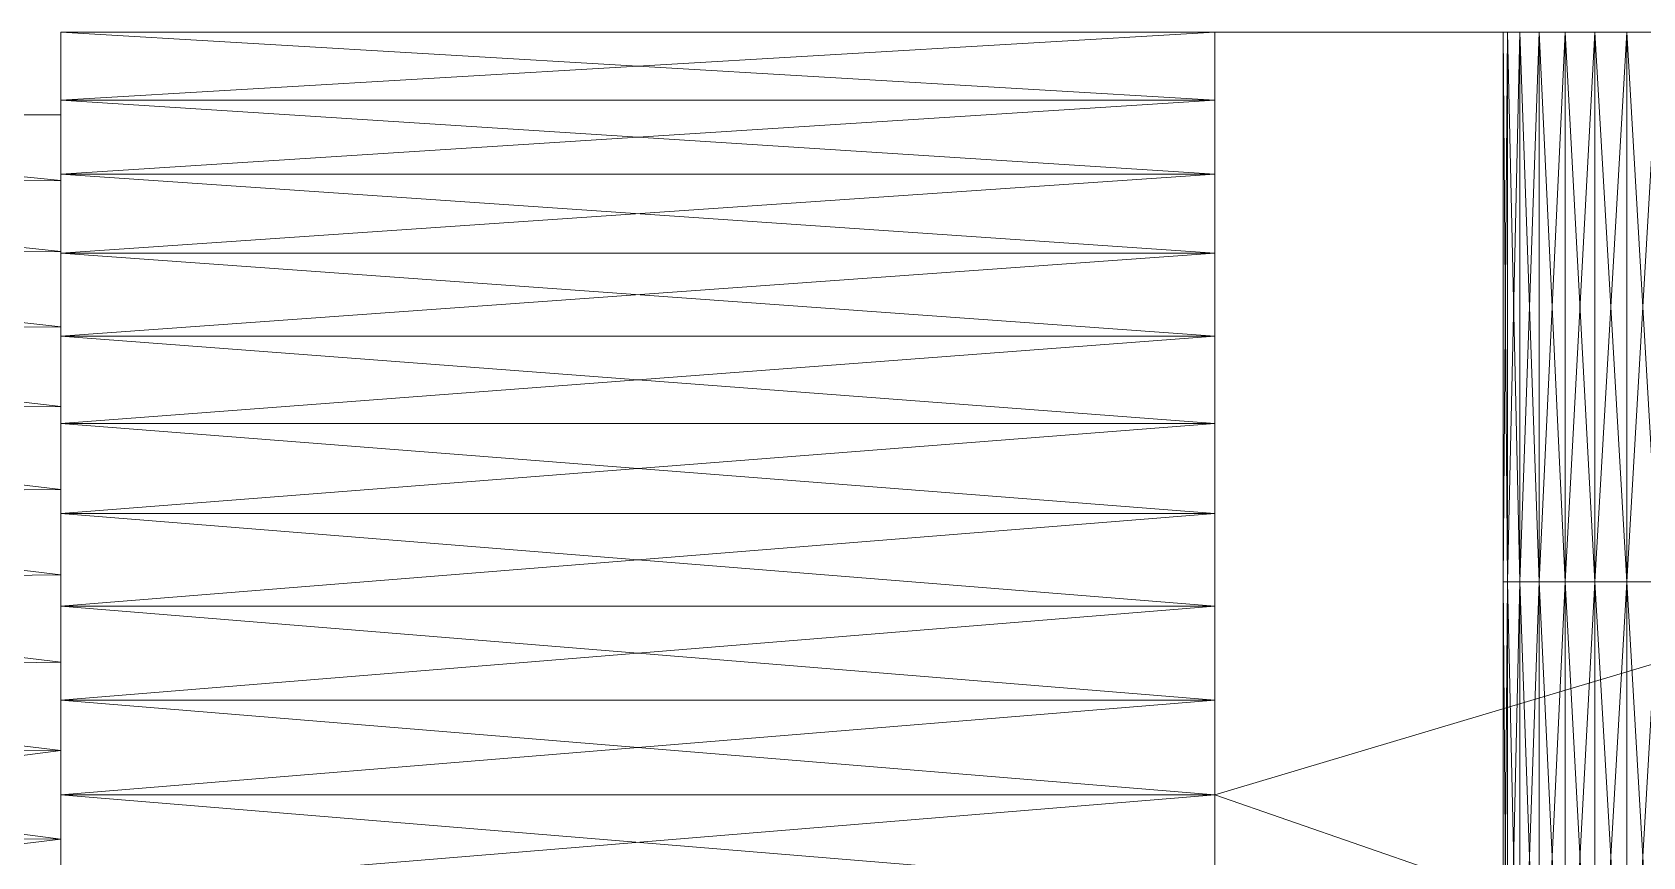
# Model space of a CAD drawing. Header units: millimetres. Extents: x 6495.02 to 6498.45, y 1663.36 to 1663.96.
# Drawn here: x 6495.73041 to 6495.75007, y 1663.77229 to 1663.78235 of the extents above; entities that cross this region are included whole.
import ezdxf

# ---------------------------------------------------------------- set-up
doc = ezdxf.new("R2010")
doc.units = ezdxf.units.MM

# ---------------------------------------------------------------- blocks, each defined once
blk = doc.blocks.new('SSSSS')
at = {"color": 7, "lineweight": 0}
for points in [[(-131.6, 68.12, -162.35), (8.87, 59.62, -162.35), (38.42, 68.12, -162.35), (-131.6, 68.12, -162.35)], [(38.42, 68.12, -52.65), (-131.6, 68.12, -52.65), (38.42, 68.12, -111.61), (38.42, 68.12, -52.65)], [(38.42, 68.12, -111.61), (-131.6, 68.12, -52.65), (-131.6, 68.12, -162.35), (38.42, 68.12, -111.61)], [(38.42, 68.12, -111.61), (-131.6, 68.12, -162.35), (38.42, 68.12, -162.35), (38.42, 68.12, -111.61)], [(38.42, 68.12, -162.35), (8.87, 59.62, -162.35), (11, 59.9, -162.35), (38.42, 68.12, -162.35)], [(38.42, 68.12, -162.35), (11, 59.9, -162.35), (13.13, 59.62, -162.35), (38.42, 68.12, -162.35)], [(13.13, 59.62, -162.35), (15.11, 58.8, -162.35), (38.42, 68.12, -162.35), (13.13, 59.62, -162.35)], [(38.42, 68.12, -162.35), (15.11, 58.8, -162.35), (16.82, 57.49, -162.35), (38.42, 68.12, -162.35)], [(38.42, 68.12, -162.35), (16.82, 57.49, -162.35), (18.12, 55.78, -162.35), (38.42, 68.12, -162.35)], [(38.42, 68.12, -162.35), (18.12, 55.78, -162.35), (38.42, 46.19, -162.35), (38.42, 68.12, -162.35)], [(115.21, 67.84, -105.31), (38.42, 67.84, -105.31), (115.21, 68.12, -111.61), (115.21, 67.84, -105.31)], [(115.21, 68.12, -111.61), (38.42, 67.84, -105.31), (38.42, 68.12, -111.61), (115.21, 68.12, -111.61)], [(115.21, 68.12, -111.61), (38.42, 68.12, -111.61), (115.21, 67.84, -117.92), (115.21, 68.12, -111.61)], [(115.21, 67.84, -117.92), (38.42, 68.12, -111.61), (38.42, 67.84, -117.92), (115.21, 67.84, -117.92)], [(38.42, 46.19, -162.35), (38.42, 50.59, -157.82), (38.42, 68.12, -162.35), (38.42, 46.19, -162.35)], [(38.42, 68.12, -162.35), (38.42, 50.59, -157.82), (38.42, 54.56, -152.91), (38.42, 68.12, -162.35)], [(38.42, 68.12, -162.35), (38.42, 54.56, -152.91), (38.42, 58.07, -147.66), (38.42, 68.12, -162.35)], [(38.42, 58.07, -147.66), (38.42, 61.09, -142.12), (38.42, 68.12, -162.35), (38.42, 58.07, -147.66)], [(38.42, 68.12, -162.35), (38.42, 61.09, -142.12), (38.42, 63.59, -136.32), (38.42, 68.12, -162.35)], [(38.42, 68.12, -162.35), (38.42, 63.59, -136.32), (38.42, 65.56, -130.33), (38.42, 68.12, -162.35)], [(38.42, 65.56, -130.33), (38.42, 66.98, -124.17), (38.42, 68.12, -162.35), (38.42, 65.56, -130.33)], [(38.42, 68.12, -162.35), (38.42, 66.98, -124.17), (38.42, 67.84, -117.92), (38.42, 68.12, -162.35)], [(38.42, 68.12, -162.35), (38.42, 67.84, -117.92), (38.42, 68.12, -111.61), (38.42, 68.12, -162.35)], [(38.42, 68.12, -111.61), (38.42, 67.84, -105.31), (38.42, 68.12, -52.65), (38.42, 68.12, -111.61)], [(115.21, 67.84, -117.92), (38.42, 67.84, -117.92), (115.21, 66.98, -124.17), (115.21, 67.84, -117.92)], [(115.21, 66.98, -124.17), (38.42, 67.84, -117.92), (38.42, 66.98, -124.17), (115.21, 66.98, -124.17)], [(115.21, 62.57, -108.66), (115.21, 67.84, -105.31), (115.21, 68.12, -111.61), (115.21, 62.57, -108.66)], [(115.21, 62.57, -108.66), (115.21, 68.12, -111.61), (115.21, 62.57, -114.57), (115.21, 62.57, -108.66)], [(115.21, 62.57, -114.57), (115.21, 68.12, -111.61), (115.21, 67.84, -117.92), (115.21, 62.57, -114.57)], [(115.21, 62.03, -102.78), (115.21, 67.84, -105.31), (115.21, 62.57, -108.66), (115.21, 62.03, -102.78)], [(115.21, 62.57, -114.57), (115.21, 67.84, -117.92), (115.21, 62.03, -120.45), (115.21, 62.57, -114.57)], [(115.21, 62.03, -120.45), (115.21, 67.84, -117.92), (115.21, 66.98, -124.17), (115.21, 62.03, -120.45)], [(115.21, 66.98, -124.17), (38.42, 66.98, -124.17), (115.21, 65.56, -130.33), (115.21, 66.98, -124.17)], [(115.21, 65.56, -130.33), (38.42, 66.98, -124.17), (38.42, 65.56, -130.33), (115.21, 65.56, -130.33)], [(115.21, 62.03, -120.45), (115.21, 66.98, -124.17), (115.21, 60.95, -126.25), (115.21, 62.03, -120.45)], [(115.21, 60.95, -126.25), (115.21, 66.98, -124.17), (115.21, 65.56, -130.33), (115.21, 60.95, -126.25)], [(115.21, 65.56, -130.33), (38.42, 65.56, -130.33), (115.21, 63.59, -136.32), (115.21, 65.56, -130.33)], [(115.21, 63.59, -136.32), (38.42, 65.56, -130.33), (38.42, 63.59, -136.32), (115.21, 63.59, -136.32)], [(115.21, 60.95, -126.25), (115.21, 65.56, -130.33), (115.21, 59.33, -131.94), (115.21, 60.95, -126.25)], [(115.21, 59.33, -131.94), (115.21, 65.56, -130.33), (115.21, 63.59, -136.32), (115.21, 59.33, -131.94)], [(115.21, 63.59, -136.32), (38.42, 63.59, -136.32), (115.21, 61.09, -142.12), (115.21, 63.59, -136.32)], [(115.21, 61.09, -142.12), (38.42, 63.59, -136.32), (38.42, 61.09, -142.12), (115.21, 61.09, -142.12)], [(115.21, 59.33, -131.94), (115.21, 63.59, -136.32), (115.21, 57.21, -137.45), (115.21, 59.33, -131.94)], [(115.21, 57.21, -137.45), (115.21, 63.59, -136.32), (115.21, 61.09, -142.12), (115.21, 57.21, -137.45)], [(159.08, 62.11, -103.39), (115.21, 62.57, -108.66), (159.08, 62.58, -108.86), (159.08, 62.11, -103.39)], [(159.08, 62.58, -108.86), (115.21, 62.57, -108.66), (115.21, 62.57, -114.57), (159.08, 62.58, -108.86)], [(159.08, 62.58, -108.86), (115.21, 62.57, -114.57), (159.08, 62.58, -114.36), (159.08, 62.58, -108.86)], [(159.08, 62.58, -114.36), (115.21, 62.57, -114.57), (159.08, 62.11, -119.84), (159.08, 62.58, -114.36)], [(159.08, 62.11, -103.39), (115.21, 62.03, -102.78), (115.21, 62.57, -108.66), (159.08, 62.11, -103.39)], [(159.08, 62.11, -119.84), (115.21, 62.57, -114.57), (115.21, 62.03, -120.45), (159.08, 62.11, -119.84)], [(159.08, 62.11, -119.84), (115.21, 62.03, -120.45), (159.08, 61.06, -125.74), (159.08, 62.11, -119.84)], [(159.08, 61.06, -125.74), (115.21, 62.03, -120.45), (115.21, 60.95, -126.25), (159.08, 61.06, -125.74)], [(115.21, 61.09, -142.12), (38.42, 61.09, -142.12), (115.21, 58.07, -147.66), (115.21, 61.09, -142.12)], [(115.21, 58.07, -147.66), (38.42, 61.09, -142.12), (38.42, 58.07, -147.66), (115.21, 58.07, -147.66)], [(115.21, 57.21, -137.45), (115.21, 61.09, -142.12), (115.21, 54.58, -142.74), (115.21, 57.21, -137.45)], [(115.21, 54.58, -142.74), (115.21, 61.09, -142.12), (115.21, 58.07, -147.66), (115.21, 54.58, -142.74)], [(159.08, 61.06, -125.74), (115.21, 60.95, -126.25), (159.08, 59.47, -131.52), (159.08, 61.06, -125.74)], [(159.08, 59.47, -131.52), (115.21, 60.95, -126.25), (115.21, 59.33, -131.94), (159.08, 59.47, -131.52)], [(8.87, 59.62, -162.35), (8.87, 59.62, -125.78), (11, 59.9, -162.35), (8.87, 59.62, -162.35)], [(11, 59.9, -162.35), (8.87, 59.62, -125.78), (11, 59.9, -125.78), (11, 59.9, -162.35)], [(8.87, 59.62, -125.78), (8.87, 59.62, -89.22), (11, 59.9, -125.78), (8.87, 59.62, -125.78)], [(11, 59.9, -125.78), (8.87, 59.62, -89.22), (11, 59.9, -89.22), (11, 59.9, -125.78)], [(11, 59.9, -162.35), (11, 59.9, -125.78), (13.13, 59.62, -162.35), (11, 59.9, -162.35)], [(13.13, 59.62, -162.35), (11, 59.9, -125.78), (13.13, 59.62, -125.78), (13.13, 59.62, -162.35)], [(11, 59.9, -125.78), (11, 59.9, -89.22), (13.13, 59.62, -125.78), (11, 59.9, -125.78)], [(13.13, 59.62, -125.78), (11, 59.9, -89.22), (13.13, 59.62, -89.22), (13.13, 59.62, -125.78)], [(13.13, 59.62, -162.35), (13.13, 59.62, -125.78), (15.11, 58.8, -162.35), (13.13, 59.62, -162.35)], [(15.11, 58.8, -162.35), (13.13, 59.62, -125.78), (15.11, 58.8, -125.78), (15.11, 58.8, -162.35)], [(13.13, 59.62, -125.78), (13.13, 59.62, -89.22), (15.11, 58.8, -125.78), (13.13, 59.62, -125.78)], [(15.11, 58.8, -125.78), (13.13, 59.62, -89.22), (15.11, 58.8, -89.22), (15.11, 58.8, -125.78)], [(159.08, 59.47, -131.52), (115.21, 59.33, -131.94), (159.08, 57.35, -137.13), (159.08, 59.47, -131.52)], [(159.08, 57.35, -137.13), (115.21, 59.33, -131.94), (115.21, 57.21, -137.45), (159.08, 57.35, -137.13)], [(15.11, 58.8, -162.35), (15.11, 58.8, -125.78), (16.82, 57.49, -162.35), (15.11, 58.8, -162.35)], [(16.82, 57.49, -162.35), (15.11, 58.8, -125.78), (16.82, 57.49, -125.78), (16.82, 57.49, -162.35)], [(15.11, 58.8, -125.78), (15.11, 58.8, -89.22), (16.82, 57.49, -125.78), (15.11, 58.8, -125.78)], [(16.82, 57.49, -125.78), (15.11, 58.8, -89.22), (16.82, 57.49, -89.22), (16.82, 57.49, -125.78)], [(115.21, 58.07, -147.66), (38.42, 58.07, -147.66), (115.21, 54.56, -152.91), (115.21, 58.07, -147.66)], [(115.21, 54.56, -152.91), (38.42, 58.07, -147.66), (38.42, 54.56, -152.91), (115.21, 54.56, -152.91)], [(115.21, 54.58, -142.74), (115.21, 58.07, -147.66), (115.21, 51.48, -147.77), (115.21, 54.58, -142.74)], [(115.21, 51.48, -147.77), (115.21, 58.07, -147.66), (115.21, 54.56, -152.91), (115.21, 51.48, -147.77)], [(16.82, 57.49, -162.35), (16.82, 57.49, -125.78), (18.12, 55.78, -162.35), (16.82, 57.49, -162.35)], [(18.12, 55.78, -162.35), (16.82, 57.49, -125.78), (18.12, 55.78, -125.78), (18.12, 55.78, -162.35)], [(16.82, 57.49, -125.78), (16.82, 57.49, -89.22), (18.12, 55.78, -125.78), (16.82, 57.49, -125.78)], [(18.12, 55.78, -125.78), (16.82, 57.49, -89.22), (18.12, 55.78, -89.22), (18.12, 55.78, -125.78)], [(159.08, 57.35, -137.13), (115.21, 57.21, -137.45), (159.08, 54.71, -142.51), (159.08, 57.35, -137.13)], [(159.08, 54.71, -142.51), (115.21, 57.21, -137.45), (115.21, 54.58, -142.74), (159.08, 54.71, -142.51)], [(18.12, 55.78, -162.35), (18.12, 55.78, -125.78), (18.94, 53.8, -162.35), (18.12, 55.78, -162.35)], [(18.94, 53.8, -162.35), (18.12, 55.78, -125.78), (18.94, 53.8, -125.78), (18.94, 53.8, -162.35)], [(18.12, 55.78, -125.78), (18.12, 55.78, -89.22), (18.94, 53.8, -125.78), (18.12, 55.78, -125.78)], [(18.94, 53.8, -125.78), (18.12, 55.78, -89.22), (18.94, 53.8, -89.22), (18.94, 53.8, -125.78)], [(38.42, 46.19, -162.35), (18.12, 55.78, -162.35), (18.94, 53.8, -162.35), (38.42, 46.19, -162.35)], [(159.08, 54.71, -142.51), (115.21, 54.58, -142.74), (159.08, 51.58, -147.62), (159.08, 54.71, -142.51)], [(18.94, 53.8, -162.35), (18.94, 53.8, -125.78), (19.22, 51.67, -162.35), (18.94, 53.8, -162.35)], [(19.22, 51.67, -162.35), (18.94, 53.8, -125.78), (19.22, 51.67, -125.78), (19.22, 51.67, -162.35)], [(18.94, 53.8, -125.78), (18.94, 53.8, -89.22), (19.22, 51.67, -125.78), (18.94, 53.8, -125.78)], [(19.22, 51.67, -125.78), (18.94, 53.8, -89.22), (19.22, 51.67, -89.22), (19.22, 51.67, -125.78)], [(38.42, 46.19, -162.35), (18.94, 53.8, -162.35), (19.22, 51.67, -162.35), (38.42, 46.19, -162.35)], [(115.21, 54.56, -152.91), (38.42, 54.56, -152.91), (115.21, 50.59, -157.82), (115.21, 54.56, -152.91)], [(115.21, 50.59, -157.82), (38.42, 54.56, -152.91), (38.42, 50.59, -157.82), (115.21, 50.59, -157.82)], [(159.08, 51.58, -147.62), (115.21, 54.58, -142.74), (115.21, 51.48, -147.77), (159.08, 51.58, -147.62)], [(115.21, 51.48, -147.77), (115.21, 54.56, -152.91), (115.21, 47.93, -152.49), (115.21, 51.48, -147.77)], [(115.21, 47.93, -152.49), (115.21, 54.56, -152.91), (115.21, 50.59, -157.82), (115.21, 47.93, -152.49)], [(19.22, 51.67, -162.35), (19.22, 51.67, -125.78), (18.94, 49.54, -162.35), (19.22, 51.67, -162.35)], [(18.94, 49.54, -162.35), (19.22, 51.67, -125.78), (18.94, 49.54, -125.78), (18.94, 49.54, -162.35)], [(19.22, 51.67, -125.78), (19.22, 51.67, -89.22), (18.94, 49.54, -125.78), (19.22, 51.67, -125.78)], [(18.94, 49.54, -125.78), (19.22, 51.67, -89.22), (18.94, 49.54, -89.22), (18.94, 49.54, -125.78)], [(19.22, 51.67, -162.35), (18.94, 49.54, -162.35), (38.42, 46.19, -162.35), (19.22, 51.67, -162.35)], [(159.08, 51.58, -147.62), (115.21, 51.48, -147.77), (159.08, 47.99, -152.42), (159.08, 51.58, -147.62)], [(159.08, 47.99, -152.42), (115.21, 51.48, -147.77), (115.21, 47.93, -152.49), (159.08, 47.99, -152.42)], [(115.21, 50.59, -157.82), (38.42, 50.59, -157.82), (115.21, 46.19, -162.35), (115.21, 50.59, -157.82)], [(115.21, 46.19, -162.35), (38.42, 50.59, -157.82), (38.42, 46.19, -162.35), (115.21, 46.19, -162.35)], [(115.21, 47.93, -152.49), (115.21, 50.59, -157.82), (115.21, 43.96, -156.86), (115.21, 47.93, -152.49)], [(115.21, 43.96, -156.86), (115.21, 50.59, -157.82), (115.21, 46.19, -162.35), (115.21, 43.96, -156.86)], [(18.94, 49.54, -162.35), (18.94, 49.54, -125.78), (18.12, 47.56, -162.35), (18.94, 49.54, -162.35)], [(18.12, 47.56, -162.35), (18.94, 49.54, -125.78), (18.12, 47.56, -125.78), (18.12, 47.56, -162.35)], [(18.94, 49.54, -125.78), (18.94, 49.54, -89.22), (18.12, 47.56, -125.78), (18.94, 49.54, -125.78)], [(18.12, 47.56, -125.78), (18.94, 49.54, -89.22), (18.12, 47.56, -89.22), (18.12, 47.56, -125.78)], [(38.42, 46.19, -162.35), (18.94, 49.54, -162.35), (18.12, 47.56, -162.35), (38.42, 46.19, -162.35)], [(18.12, 47.56, -162.35), (18.12, 47.56, -125.78), (16.82, 45.85, -162.35), (18.12, 47.56, -162.35)], [(16.82, 45.85, -162.35), (18.12, 47.56, -125.78), (16.82, 45.85, -125.78), (16.82, 45.85, -162.35)], [(18.12, 47.56, -125.78), (18.12, 47.56, -89.22), (16.82, 45.85, -125.78), (18.12, 47.56, -125.78)], [(16.82, 45.85, -125.78), (18.12, 47.56, -89.22), (16.82, 45.85, -89.22), (16.82, 45.85, -125.78)], [(38.42, 46.19, -162.35), (18.12, 47.56, -162.35), (16.82, 45.85, -162.35), (38.42, 46.19, -162.35)], [(159.08, 47.99, -152.42), (115.21, 47.93, -152.49), (159.08, 43.96, -156.86), (159.08, 47.99, -152.42)], [(159.08, 43.96, -156.86), (115.21, 47.93, -152.49), (115.21, 43.96, -156.86), (159.08, 43.96, -156.86)], [(38.42, -30.6, -162.35), (38.42, 46.19, -162.35), (13.13, -28.14, -162.35), (38.42, -30.6, -162.35)], [(38.42, 46.19, -162.35), (15.11, 44.55, -162.35), (13.13, 43.72, -162.35), (38.42, 46.19, -162.35)], [(38.42, 46.19, -162.35), (13.13, 43.72, -162.35), (13.13, -28.14, -162.35), (38.42, 46.19, -162.35)], [(16.82, 45.85, -162.35), (15.11, 44.55, -162.35), (38.42, 46.19, -162.35), (16.82, 45.85, -162.35)], [(115.21, 46.19, -162.35), (38.42, 46.19, -162.35), (115.21, -30.6, -162.35), (115.21, 46.19, -162.35)], [(115.21, -30.6, -162.35), (38.42, 46.19, -162.35), (38.42, -30.6, -162.35), (115.21, -30.6, -162.35)], [(115.21, 43.96, -156.86), (115.21, 46.19, -162.35), (115.21, -30.6, -162.35), (115.21, 43.96, -156.86)], [(16.82, 45.85, -162.35), (16.82, 45.85, -125.78), (15.11, 44.55, -162.35), (16.82, 45.85, -162.35)], [(15.11, 44.55, -162.35), (16.82, 45.85, -125.78), (15.11, 44.55, -125.78), (15.11, 44.55, -162.35)], [(16.82, 45.85, -125.78), (16.82, 45.85, -89.22), (15.11, 44.55, -125.78), (16.82, 45.85, -125.78)], [(15.11, 44.55, -125.78), (16.82, 45.85, -89.22), (15.11, 44.55, -89.22), (15.11, 44.55, -125.78)], [(15.11, 44.55, -162.35), (15.11, 44.55, -125.78), (13.13, 43.72, -162.35), (15.11, 44.55, -162.35)], [(13.13, 43.72, -162.35), (15.11, 44.55, -125.78), (13.13, 43.72, -125.78), (13.13, 43.72, -162.35)], [(15.11, 44.55, -125.78), (15.11, 44.55, -89.22), (13.13, 43.72, -125.78), (15.11, 44.55, -125.78)], [(13.13, 43.72, -125.78), (15.11, 44.55, -89.22), (13.13, 43.72, -89.22), (13.13, 43.72, -125.78)], [(115.21, 43.96, -156.86), (115.21, -30.6, -162.35), (115.21, -28.37, -156.86), (115.21, 43.96, -156.86)], [(115.21, -28.37, -156.86), (159.08, -28.37, -156.86), (115.21, 43.96, -156.86), (115.21, -28.37, -156.86)], [(115.21, 43.96, -156.86), (159.08, -28.37, -156.86), (159.08, 43.96, -156.86), (115.21, 43.96, -156.86)], [(-78.69, 10.68, -162.35), (11, 43.44, -162.35), (8.87, 43.72, -162.35), (-78.69, 10.68, -162.35)], [(-78.4, 7.79, -162.35), (11, 43.44, -162.35), (-78.69, 10.68, -162.35), (-78.4, 7.79, -162.35)], [(-78.4, 7.79, -162.35), (11, -27.86, -162.35), (11, 43.44, -162.35), (-78.4, 7.79, -162.35)], [(11, 43.44, -162.35), (11, 43.44, -125.78), (8.87, 43.72, -162.35), (11, 43.44, -162.35)], [(8.87, 43.72, -162.35), (11, 43.44, -125.78), (8.87, 43.72, -125.78), (8.87, 43.72, -162.35)], [(11, 43.44, -125.78), (11, 43.44, -89.22), (8.87, 43.72, -125.78), (11, 43.44, -125.78)], [(8.87, 43.72, -125.78), (11, 43.44, -89.22), (8.87, 43.72, -89.22), (8.87, 43.72, -125.78)], [(13.13, 43.72, -162.35), (13.13, 43.72, -125.78), (11, 43.44, -162.35), (13.13, 43.72, -162.35)], [(11, 43.44, -162.35), (13.13, 43.72, -125.78), (11, 43.44, -125.78), (11, 43.44, -162.35)], [(13.13, 43.72, -125.78), (13.13, 43.72, -89.22), (11, 43.44, -125.78), (13.13, 43.72, -125.78)], [(11, 43.44, -125.78), (13.13, 43.72, -89.22), (11, 43.44, -89.22), (11, 43.44, -125.78)], [(13.13, -28.14, -162.35), (13.13, 43.72, -162.35), (11, -27.86, -162.35), (13.13, -28.14, -162.35)], [(11, -27.86, -162.35), (13.13, 43.72, -162.35), (11, 43.44, -162.35), (11, -27.86, -162.35)], [(-78.69, 4.9, -162.35), (11, -27.86, -162.35), (-78.4, 7.79, -162.35), (-78.69, 4.9, -162.35)], [(11, -27.86, -162.35), (-78.69, 4.9, -162.35), (8.87, -28.14, -162.35), (11, -27.86, -162.35)], [(8.87, -28.14, -162.35), (8.87, -28.14, -125.78), (11, -27.86, -162.35), (8.87, -28.14, -162.35)], [(11, -27.86, -162.35), (8.87, -28.14, -125.78), (11, -27.86, -125.78), (11, -27.86, -162.35)], [(8.87, -28.14, -125.78), (8.87, -28.14, -89.22), (11, -27.86, -125.78), (8.87, -28.14, -125.78)], [(11, -27.86, -125.78), (8.87, -28.14, -89.22), (11, -27.86, -89.22), (11, -27.86, -125.78)], [(11, -27.86, -162.35), (11, -27.86, -125.78), (13.13, -28.14, -162.35), (11, -27.86, -162.35)], [(13.13, -28.14, -162.35), (11, -27.86, -125.78), (13.13, -28.14, -125.78), (13.13, -28.14, -162.35)], [(11, -27.86, -125.78), (11, -27.86, -89.22), (13.13, -28.14, -125.78), (11, -27.86, -125.78)], [(13.13, -28.14, -125.78), (11, -27.86, -89.22), (13.13, -28.14, -89.22), (13.13, -28.14, -125.78)], [(13.13, -28.14, -162.35), (13.13, -28.14, -125.78), (15.11, -28.96, -162.35), (13.13, -28.14, -162.35)], [(15.11, -28.96, -162.35), (13.13, -28.14, -125.78), (15.11, -28.96, -125.78), (15.11, -28.96, -162.35)], [(13.13, -28.14, -125.78), (13.13, -28.14, -89.22), (15.11, -28.96, -125.78), (13.13, -28.14, -125.78)], [(15.11, -28.96, -125.78), (13.13, -28.14, -89.22), (15.11, -28.96, -89.22), (15.11, -28.96, -125.78)], [(38.42, -30.6, -162.35), (13.13, -28.14, -162.35), (15.11, -28.96, -162.35), (38.42, -30.6, -162.35)], [(115.21, -28.37, -156.86), (115.21, -30.6, -162.35), (115.21, -35, -157.82), (115.21, -28.37, -156.86)], [(115.21, -28.37, -156.86), (115.21, -35, -157.82), (115.21, -32.34, -152.49), (115.21, -28.37, -156.86)], [(115.21, -28.37, -156.86), (115.21, -32.34, -152.49), (159.08, -28.37, -156.86), (115.21, -28.37, -156.86)], [(159.08, -28.37, -156.86), (115.21, -32.34, -152.49), (159.08, -32.4, -152.42), (159.08, -28.37, -156.86)], [(15.11, -28.96, -162.35), (15.11, -28.96, -125.78), (16.82, -30.27, -162.35), (15.11, -28.96, -162.35)], [(16.82, -30.27, -162.35), (15.11, -28.96, -125.78), (16.82, -30.27, -125.78), (16.82, -30.27, -162.35)], [(15.11, -28.96, -125.78), (15.11, -28.96, -89.22), (16.82, -30.27, -125.78), (15.11, -28.96, -125.78)], [(16.82, -30.27, -125.78), (15.11, -28.96, -89.22), (16.82, -30.27, -89.22), (16.82, -30.27, -125.78)], [(15.11, -28.96, -162.35), (16.82, -30.27, -162.35), (38.42, -30.6, -162.35), (15.11, -28.96, -162.35)], [(16.82, -30.27, -162.35), (16.82, -30.27, -125.78), (18.12, -31.97, -162.35), (16.82, -30.27, -162.35)], [(18.12, -31.97, -162.35), (16.82, -30.27, -125.78), (18.12, -31.97, -125.78), (18.12, -31.97, -162.35)], [(16.82, -30.27, -125.78), (16.82, -30.27, -89.22), (18.12, -31.97, -125.78), (16.82, -30.27, -125.78)], [(18.12, -31.97, -125.78), (16.82, -30.27, -89.22), (18.12, -31.97, -89.22), (18.12, -31.97, -125.78)], [(38.42, -30.6, -162.35), (16.82, -30.27, -162.35), (18.12, -31.97, -162.35), (38.42, -30.6, -162.35)], [(38.42, -30.6, -162.35), (18.12, -40.2, -162.35), (38.42, -52.54, -162.35), (38.42, -30.6, -162.35)], [(38.42, -30.6, -162.35), (18.12, -31.97, -162.35), (18.94, -33.95, -162.35), (38.42, -30.6, -162.35)], [(38.42, -30.6, -162.35), (18.94, -38.21, -162.35), (18.12, -40.2, -162.35), (38.42, -30.6, -162.35)], [(18.94, -33.95, -162.35), (19.22, -36.08, -162.35), (38.42, -30.6, -162.35), (18.94, -33.95, -162.35)], [(38.42, -30.6, -162.35), (19.22, -36.08, -162.35), (18.94, -38.21, -162.35), (38.42, -30.6, -162.35)], [(38.42, -30.6, -162.35), (38.42, -52.54, -162.35), (38.42, -35, -157.82), (38.42, -30.6, -162.35)], [(115.21, -30.6, -162.35), (38.42, -30.6, -162.35), (115.21, -35, -157.82), (115.21, -30.6, -162.35)], [(115.21, -35, -157.82), (38.42, -30.6, -162.35), (38.42, -35, -157.82), (115.21, -35, -157.82)], [(18.12, -31.97, -162.35), (18.12, -31.97, -125.78), (18.94, -33.95, -162.35), (18.12, -31.97, -162.35)], [(18.94, -33.95, -162.35), (18.12, -31.97, -125.78), (18.94, -33.95, -125.78), (18.94, -33.95, -162.35)], [(18.12, -31.97, -125.78), (18.12, -31.97, -89.22), (18.94, -33.95, -125.78), (18.12, -31.97, -125.78)], [(18.94, -33.95, -125.78), (18.12, -31.97, -89.22), (18.94, -33.95, -89.22), (18.94, -33.95, -125.78)], [(115.21, -32.34, -152.49), (115.21, -35, -157.82), (115.21, -38.97, -152.91), (115.21, -32.34, -152.49)], [(115.21, -32.34, -152.49), (115.21, -38.97, -152.91), (115.21, -35.89, -147.77), (115.21, -32.34, -152.49)], [(159.08, -32.4, -152.42), (115.21, -32.34, -152.49), (115.21, -35.89, -147.77), (159.08, -32.4, -152.42)], [(159.08, -32.4, -152.42), (115.21, -35.89, -147.77), (159.08, -35.99, -147.62), (159.08, -32.4, -152.42)], [(18.94, -33.95, -162.35), (18.94, -33.95, -125.78), (19.22, -36.08, -162.35), (18.94, -33.95, -162.35)], [(19.22, -36.08, -162.35), (18.94, -33.95, -125.78), (19.22, -36.08, -125.78), (19.22, -36.08, -162.35)], [(18.94, -33.95, -125.78), (18.94, -33.95, -89.22), (19.22, -36.08, -125.78), (18.94, -33.95, -125.78)], [(19.22, -36.08, -125.78), (18.94, -33.95, -89.22), (19.22, -36.08, -89.22), (19.22, -36.08, -125.78)], [(38.42, -35, -157.82), (38.42, -52.54, -162.35), (38.42, -38.97, -152.91), (38.42, -35, -157.82)], [(115.21, -35, -157.82), (38.42, -35, -157.82), (115.21, -38.97, -152.91), (115.21, -35, -157.82)], [(115.21, -38.97, -152.91), (38.42, -35, -157.82), (38.42, -38.97, -152.91), (115.21, -38.97, -152.91)], [(19.22, -36.08, -162.35), (19.22, -36.08, -125.78), (18.94, -38.21, -162.35), (19.22, -36.08, -162.35)], [(18.94, -38.21, -162.35), (19.22, -36.08, -125.78), (18.94, -38.21, -125.78), (18.94, -38.21, -162.35)], [(19.22, -36.08, -125.78), (19.22, -36.08, -89.22), (18.94, -38.21, -125.78), (19.22, -36.08, -125.78)], [(18.94, -38.21, -125.78), (19.22, -36.08, -89.22), (18.94, -38.21, -89.22), (18.94, -38.21, -125.78)], [(115.21, -35.89, -147.77), (115.21, -38.97, -152.91), (115.21, -42.48, -147.66), (115.21, -35.89, -147.77)], [(115.21, -35.89, -147.77), (115.21, -42.48, -147.66), (115.21, -39, -142.74), (115.21, -35.89, -147.77)], [(159.08, -35.99, -147.62), (115.21, -35.89, -147.77), (115.21, -39, -142.74), (159.08, -35.99, -147.62)], [(159.08, -35.99, -147.62), (115.21, -39, -142.74), (159.08, -39.12, -142.51), (159.08, -35.99, -147.62)], [(18.94, -38.21, -162.35), (18.94, -38.21, -125.78), (18.12, -40.2, -162.35), (18.94, -38.21, -162.35)], [(18.12, -40.2, -162.35), (18.94, -38.21, -125.78), (18.12, -40.2, -125.78), (18.12, -40.2, -162.35)], [(18.94, -38.21, -125.78), (18.94, -38.21, -89.22), (18.12, -40.2, -125.78), (18.94, -38.21, -125.78)], [(18.12, -40.2, -125.78), (18.94, -38.21, -89.22), (18.12, -40.2, -89.22), (18.12, -40.2, -125.78)], [(38.42, -38.97, -152.91), (38.42, -52.54, -162.35), (38.42, -42.48, -147.66), (38.42, -38.97, -152.91)], [(115.21, -38.97, -152.91), (38.42, -38.97, -152.91), (115.21, -42.48, -147.66), (115.21, -38.97, -152.91)], [(115.21, -42.48, -147.66), (38.42, -38.97, -152.91), (38.42, -42.48, -147.66), (115.21, -42.48, -147.66)], [(115.21, -39, -142.74), (115.21, -42.48, -147.66), (115.21, -45.5, -142.12), (115.21, -39, -142.74)], [(115.21, -39, -142.74), (115.21, -45.5, -142.12), (115.21, -41.62, -137.45), (115.21, -39, -142.74)], [(159.08, -39.12, -142.51), (115.21, -39, -142.74), (115.21, -41.62, -137.45), (159.08, -39.12, -142.51)], [(159.08, -39.12, -142.51), (115.21, -41.62, -137.45), (159.08, -41.76, -137.13), (159.08, -39.12, -142.51)], [(18.12, -40.2, -162.35), (18.12, -40.2, -125.78), (16.82, -41.9, -162.35), (18.12, -40.2, -162.35)], [(16.82, -41.9, -162.35), (18.12, -40.2, -125.78), (16.82, -41.9, -125.78), (16.82, -41.9, -162.35)], [(18.12, -40.2, -125.78), (18.12, -40.2, -89.22), (16.82, -41.9, -125.78), (18.12, -40.2, -125.78)], [(16.82, -41.9, -125.78), (18.12, -40.2, -89.22), (16.82, -41.9, -89.22), (16.82, -41.9, -125.78)], [(38.42, -52.54, -162.35), (18.12, -40.2, -162.35), (16.82, -41.9, -162.35), (38.42, -52.54, -162.35)], [(115.21, -41.62, -137.45), (115.21, -45.5, -142.12), (115.21, -48.01, -136.32), (115.21, -41.62, -137.45)], [(115.21, -41.62, -137.45), (115.21, -48.01, -136.32), (115.21, -43.75, -131.94), (115.21, -41.62, -137.45)], [(159.08, -41.76, -137.13), (115.21, -41.62, -137.45), (115.21, -43.75, -131.94), (159.08, -41.76, -137.13)], [(159.08, -41.76, -137.13), (115.21, -43.75, -131.94), (159.08, -43.89, -131.52), (159.08, -41.76, -137.13)], [(16.82, -41.9, -162.35), (16.82, -41.9, -125.78), (15.11, -43.21, -162.35), (16.82, -41.9, -162.35)], [(15.11, -43.21, -162.35), (16.82, -41.9, -125.78), (15.11, -43.21, -125.78), (15.11, -43.21, -162.35)], [(16.82, -41.9, -125.78), (16.82, -41.9, -89.22), (15.11, -43.21, -125.78), (16.82, -41.9, -125.78)], [(15.11, -43.21, -125.78), (16.82, -41.9, -89.22), (15.11, -43.21, -89.22), (15.11, -43.21, -125.78)], [(38.42, -52.54, -162.35), (16.82, -41.9, -162.35), (15.11, -43.21, -162.35), (38.42, -52.54, -162.35)], [(38.42, -42.48, -147.66), (38.42, -52.54, -162.35), (38.42, -45.5, -142.12), (38.42, -42.48, -147.66)], [(115.21, -42.48, -147.66), (38.42, -42.48, -147.66), (115.21, -45.5, -142.12), (115.21, -42.48, -147.66)], [(115.21, -45.5, -142.12), (38.42, -42.48, -147.66), (38.42, -45.5, -142.12), (115.21, -45.5, -142.12)], [(15.11, -43.21, -162.35), (15.11, -43.21, -125.78), (13.13, -44.03, -162.35), (15.11, -43.21, -162.35)], [(13.13, -44.03, -162.35), (15.11, -43.21, -125.78), (13.13, -44.03, -125.78), (13.13, -44.03, -162.35)], [(15.11, -43.21, -125.78), (15.11, -43.21, -89.22), (13.13, -44.03, -125.78), (15.11, -43.21, -125.78)], [(13.13, -44.03, -125.78), (15.11, -43.21, -89.22), (13.13, -44.03, -89.22), (13.13, -44.03, -125.78)], [(15.11, -43.21, -162.35), (13.13, -44.03, -162.35), (38.42, -52.54, -162.35), (15.11, -43.21, -162.35)], [(115.21, -43.75, -131.94), (115.21, -48.01, -136.32), (115.21, -49.98, -130.33), (115.21, -43.75, -131.94)], [(115.21, -43.75, -131.94), (115.21, -49.98, -130.33), (115.21, -45.36, -126.25), (115.21, -43.75, -131.94)], [(159.08, -43.89, -131.52), (115.21, -43.75, -131.94), (115.21, -45.36, -126.25), (159.08, -43.89, -131.52)], [(159.08, -43.89, -131.52), (115.21, -45.36, -126.25), (159.08, -45.48, -125.74), (159.08, -43.89, -131.52)], [(38.42, -52.54, -162.35), (8.87, -44.03, -162.35), (-131.6, -52.54, -162.35), (38.42, -52.54, -162.35)], [(11, -44.31, -162.35), (11, -44.31, -125.78), (8.87, -44.03, -162.35), (11, -44.31, -162.35)], [(8.87, -44.03, -162.35), (11, -44.31, -125.78), (8.87, -44.03, -125.78), (8.87, -44.03, -162.35)], [(11, -44.31, -125.78), (11, -44.31, -89.22), (8.87, -44.03, -125.78), (11, -44.31, -125.78)], [(8.87, -44.03, -125.78), (11, -44.31, -89.22), (8.87, -44.03, -89.22), (8.87, -44.03, -125.78)], [(38.42, -52.54, -162.35), (11, -44.31, -162.35), (8.87, -44.03, -162.35), (38.42, -52.54, -162.35)], [(13.13, -44.03, -162.35), (13.13, -44.03, -125.78), (11, -44.31, -162.35), (13.13, -44.03, -162.35)], [(11, -44.31, -162.35), (13.13, -44.03, -125.78), (11, -44.31, -125.78), (11, -44.31, -162.35)], [(13.13, -44.03, -125.78), (13.13, -44.03, -89.22), (11, -44.31, -125.78), (13.13, -44.03, -125.78)], [(11, -44.31, -125.78), (13.13, -44.03, -89.22), (11, -44.31, -89.22), (11, -44.31, -125.78)], [(38.42, -52.54, -162.35), (13.13, -44.03, -162.35), (11, -44.31, -162.35), (38.42, -52.54, -162.35)], [(38.42, -45.5, -142.12), (38.42, -52.54, -162.35), (38.42, -48.01, -136.32), (38.42, -45.5, -142.12)], [(115.21, -45.5, -142.12), (38.42, -45.5, -142.12), (115.21, -48.01, -136.32), (115.21, -45.5, -142.12)], [(115.21, -48.01, -136.32), (38.42, -45.5, -142.12), (38.42, -48.01, -136.32), (115.21, -48.01, -136.32)], [(115.21, -45.36, -126.25), (115.21, -49.98, -130.33), (115.21, -51.4, -124.17), (115.21, -45.36, -126.25)], [(115.21, -45.36, -126.25), (115.21, -51.4, -124.17), (115.21, -46.44, -120.45), (115.21, -45.36, -126.25)], [(159.08, -45.48, -125.74), (115.21, -45.36, -126.25), (115.21, -46.44, -120.45), (159.08, -45.48, -125.74)], [(159.08, -45.48, -125.74), (115.21, -46.44, -120.45), (159.08, -46.52, -119.84), (159.08, -45.48, -125.74)], [(115.21, -46.44, -120.45), (115.21, -51.4, -124.17), (115.21, -52.25, -117.92), (115.21, -46.44, -120.45)], [(115.21, -46.44, -120.45), (115.21, -52.25, -117.92), (115.21, -46.99, -114.57), (115.21, -46.44, -120.45)], [(115.21, -46.99, -108.66), (115.21, -52.25, -105.31), (115.21, -46.44, -102.78), (115.21, -46.99, -108.66)], [(159.08, -46.52, -119.84), (115.21, -46.44, -120.45), (115.21, -46.99, -114.57), (159.08, -46.52, -119.84)], [(159.08, -46.52, -103.39), (115.21, -46.99, -108.66), (115.21, -46.44, -102.78), (159.08, -46.52, -103.39)], [(159.08, -46.52, -119.84), (115.21, -46.99, -114.57), (159.08, -46.99, -114.36), (159.08, -46.52, -119.84)], [(159.08, -46.99, -108.86), (115.21, -46.99, -108.66), (159.08, -46.52, -103.39), (159.08, -46.99, -108.86)], [(115.21, -46.99, -114.57), (115.21, -52.25, -117.92), (115.21, -52.54, -111.61), (115.21, -46.99, -114.57)], [(115.21, -46.99, -114.57), (115.21, -52.54, -111.61), (115.21, -46.99, -108.66), (115.21, -46.99, -114.57)], [(115.21, -46.99, -108.66), (115.21, -52.54, -111.61), (115.21, -52.25, -105.31), (115.21, -46.99, -108.66)], [(159.08, -46.99, -114.36), (115.21, -46.99, -114.57), (115.21, -46.99, -108.66), (159.08, -46.99, -114.36)], [(159.08, -46.99, -114.36), (115.21, -46.99, -108.66), (159.08, -46.99, -108.86), (159.08, -46.99, -114.36)], [(38.42, -48.01, -136.32), (38.42, -52.54, -162.35), (38.42, -49.98, -130.33), (38.42, -48.01, -136.32)], [(115.21, -48.01, -136.32), (38.42, -48.01, -136.32), (115.21, -49.98, -130.33), (115.21, -48.01, -136.32)], [(115.21, -49.98, -130.33), (38.42, -48.01, -136.32), (38.42, -49.98, -130.33), (115.21, -49.98, -130.33)], [(38.42, -49.98, -130.33), (38.42, -52.54, -162.35), (38.42, -51.4, -124.17), (38.42, -49.98, -130.33)], [(115.21, -49.98, -130.33), (38.42, -49.98, -130.33), (115.21, -51.4, -124.17), (115.21, -49.98, -130.33)], [(115.21, -51.4, -124.17), (38.42, -49.98, -130.33), (38.42, -51.4, -124.17), (115.21, -51.4, -124.17)], [(38.42, -51.4, -124.17), (38.42, -52.54, -162.35), (38.42, -52.25, -117.92), (38.42, -51.4, -124.17)], [(115.21, -51.4, -124.17), (38.42, -51.4, -124.17), (115.21, -52.25, -117.92), (115.21, -51.4, -124.17)], [(115.21, -52.25, -117.92), (38.42, -51.4, -124.17), (38.42, -52.25, -117.92), (115.21, -52.25, -117.92)], [(38.42, -52.54, -52.65), (38.42, -52.25, -105.31), (38.42, -52.54, -111.61), (38.42, -52.54, -52.65)], [(38.42, -52.25, -117.92), (38.42, -52.54, -162.35), (38.42, -52.54, -111.61), (38.42, -52.25, -117.92)], [(115.21, -52.25, -117.92), (38.42, -52.25, -117.92), (115.21, -52.54, -111.61), (115.21, -52.25, -117.92)], [(115.21, -52.54, -111.61), (38.42, -52.25, -117.92), (38.42, -52.54, -111.61), (115.21, -52.54, -111.61)], [(115.21, -52.54, -111.61), (38.42, -52.54, -111.61), (115.21, -52.25, -105.31), (115.21, -52.54, -111.61)], [(115.21, -52.25, -105.31), (38.42, -52.54, -111.61), (38.42, -52.25, -105.31), (115.21, -52.25, -105.31)], [(38.42, -52.54, -52.65), (38.42, -52.54, -111.61), (-131.6, -52.54, -52.65), (38.42, -52.54, -52.65)], [(-131.6, -52.54, -52.65), (38.42, -52.54, -111.61), (-131.6, -52.54, -162.35), (-131.6, -52.54, -52.65)], [(-131.6, -52.54, -162.35), (38.42, -52.54, -111.61), (38.42, -52.54, -162.35), (-131.6, -52.54, -162.35)]]:
    blk.add_polyline3d(points, dxfattribs=at)

msp = doc.modelspace()

# ---------------------------------------------------------------- block references
at = {"color": 18, "extrusion": (-2.22045e-16, -1, 2.22045e-16), "xscale": -0.0001834019668714366, "yscale": 0.0001834019668714366, "zscale": 0.0001834019668714366}
msp.add_blockref('SSSSS', (6495.751893, -0.014376, -1663.752574), dxfattribs=at)

doc.saveas('drawing.dxf')
